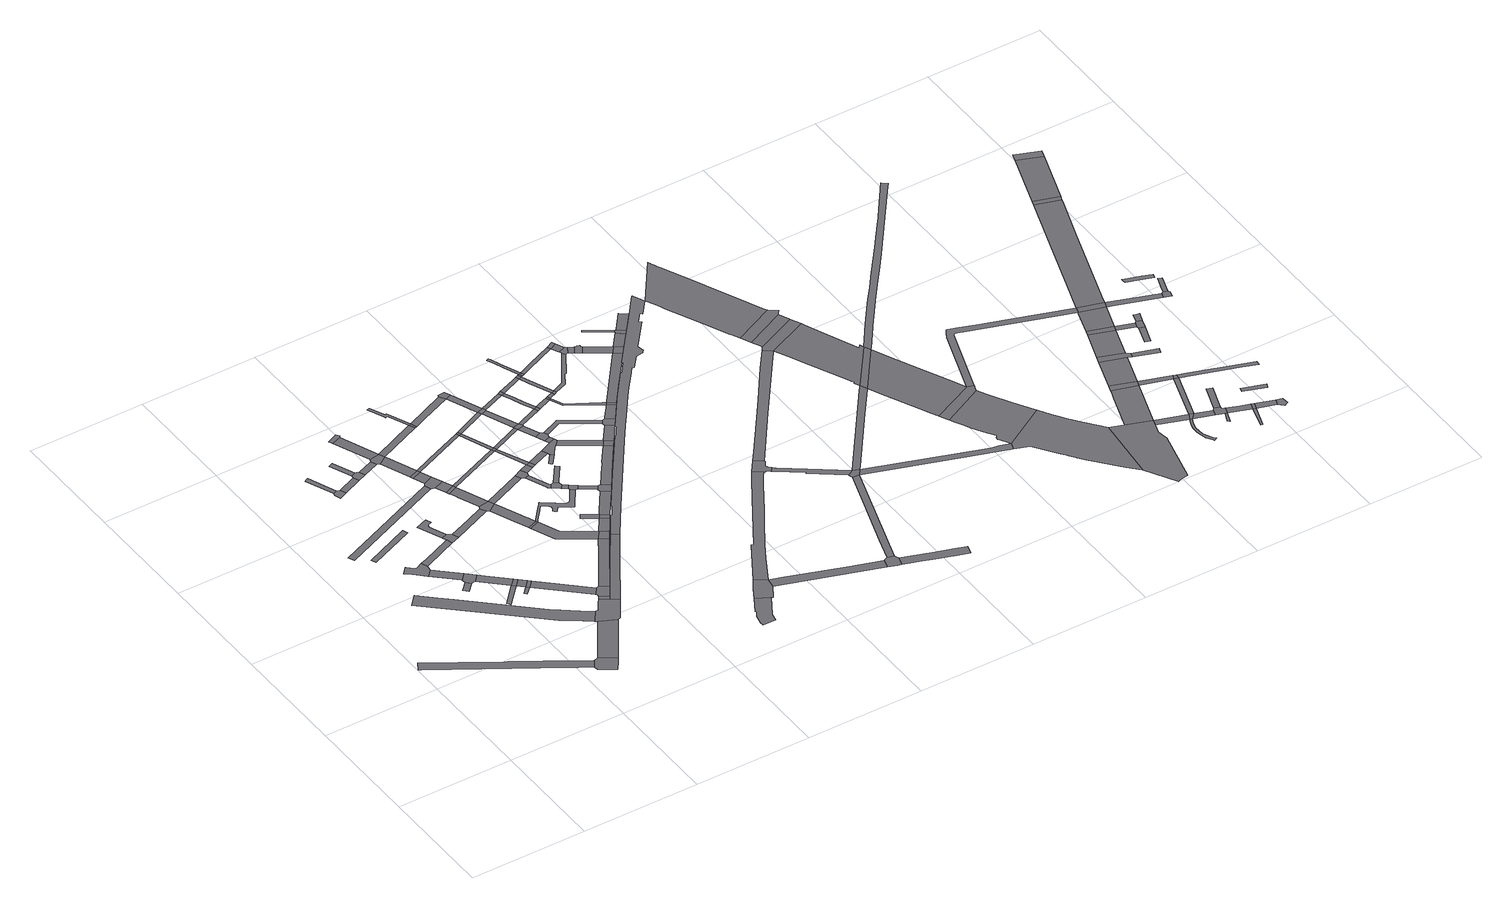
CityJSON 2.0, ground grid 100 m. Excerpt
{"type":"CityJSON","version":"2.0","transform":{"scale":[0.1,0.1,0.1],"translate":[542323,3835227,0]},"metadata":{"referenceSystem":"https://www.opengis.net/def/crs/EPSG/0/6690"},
"CityObjects":{
"road1":{"type":"Road","attributes":{"RoadStructureAttribute.sectionType":"1"},"geometry":[{"type":"MultiSurface","lod":"1","boundaries":[[[0,1,2,3,4,5,6,7,8,9,10,11,12,13,14]]]}]},
"road2":{"type":"Road","geometry":[{"type":"MultiSurface","lod":"1","boundaries":[[[15,16,17,18,19,20,21,22,23,24,25]]]}]},
"road3":{"type":"Road","attributes":{"RoadStructureAttribute.sectionType":"1"},"geometry":[{"type":"MultiSurface","lod":"1","boundaries":[[[26,27,28,29,30,31,32,33,34,35,36,37]]]}]},
"road4":{"type":"Road","geometry":[{"type":"MultiSurface","lod":"1","boundaries":[[[38,39,14,13,40,41,42,43,44]]]}]},
"road5":{"type":"Road","attributes":{"RoadStructureAttribute.sectionType":"1"},"geometry":[{"type":"MultiSurface","lod":"1","boundaries":[[[45,46,47,48]]]}]},
"road6":{"type":"Road","geometry":[{"type":"MultiSurface","lod":"1","boundaries":[[[49,50,51,52,53]]]}]},
"road7":{"type":"Road","attributes":{"RoadStructureAttribute.sectionType":"1"},"geometry":[{"type":"MultiSurface","lod":"1","boundaries":[[[54,55,22,21,56,57]]]}]},
"road8":{"type":"Road","geometry":[{"type":"MultiSurface","lod":"1","boundaries":[[[57,56,58,59,49,53,60,61,62,63]]]}]},
"road9":{"type":"Road","geometry":[{"type":"MultiSurface","lod":"1","boundaries":[[[64,65,66,67,68,69]]]}]},
"road10":{"type":"Road","attributes":{"RoadStructureAttribute.sectionType":"1"},"geometry":[{"type":"MultiSurface","lod":"1","boundaries":[[[70,71,72,25,24,73,74]]]}]},
"road11":{"type":"Road","attributes":{"RoadStructureAttribute.sectionType":"1"},"geometry":[{"type":"MultiSurface","lod":"1","boundaries":[[[75,63,62,64,76]]]}]},
"road12":{"type":"Road","attributes":{"RoadStructureAttribute.sectionType":"1"},"geometry":[{"type":"MultiSurface","lod":"1","boundaries":[[[77,78,79,80,81]]]}]},
"road13":{"type":"Road","attributes":{"RoadStructureAttribute.sectionType":"1"},"geometry":[{"type":"MultiSurface","lod":"1","boundaries":[[[82,83,84,85,86]]]}]},
"road14":{"type":"Road","attributes":{"RoadStructureAttribute.sectionType":"1"},"geometry":[{"type":"MultiSurface","lod":"1","boundaries":[[[87,88,89,38,44,90,91,92,93,94]]]}]},
"road15":{"type":"Road","geometry":[{"type":"MultiSurface","lod":"1","boundaries":[[[95,86,85,96,97,98,99]]]}]},
"road16":{"type":"Road","geometry":[{"type":"MultiSurface","lod":"1","boundaries":[[[100,101,102,103]]]}]},
"road17":{"type":"Road","geometry":[{"type":"MultiSurface","lod":"1","boundaries":[[[76,64,69,104]]]}]},
"road18":{"type":"Road","attributes":{"RoadStructureAttribute.sectionType":"1"},"geometry":[{"type":"MultiSurface","lod":"1","boundaries":[[[104,69,105,100,106]]]}]},
"road19":{"type":"Road","geometry":[{"type":"MultiSurface","lod":"1","boundaries":[[[106,100,103,107]]]}]},
"road20":{"type":"Road","geometry":[{"type":"MultiSurface","lod":"1","boundaries":[[[108,109,110,111,112,113,114]]]}]},
"road21":{"type":"Road","attributes":{"RoadStructureAttribute.sectionType":"1"},"geometry":[{"type":"MultiSurface","lod":"1","boundaries":[[[115,116,99,98,117]]]}]},
"road22":{"type":"Road","geometry":[{"type":"MultiSurface","lod":"1","boundaries":[[[114,113,70,74,118,119]]]}]},
"road23":{"type":"Road","attributes":{"RoadStructureAttribute.sectionType":"1"},"geometry":[{"type":"MultiSurface","lod":"1","boundaries":[[[120,107,103,121,122,123]]]}]},
"road24":{"type":"Road","geometry":[{"type":"MultiSurface","lod":"1","boundaries":[[[124,125,126,127,128]]]}]},
"road25":{"type":"Road","geometry":[{"type":"MultiSurface","lod":"1","boundaries":[[[129,130,131,132,133,37,36,87,94,134,135,136,137,138,139]]]}]},
"road26":{"type":"Road","geometry":[{"type":"MultiSurface","lod":"1","boundaries":[[[140,128,127,141,142,115,117,143,144]]]}]},
"road27":{"type":"Road","attributes":{"RoadStructureAttribute.sectionType":"1"},"geometry":[{"type":"MultiSurface","lod":"1","boundaries":[[[145,129,139,146]]]}]},
"road28":{"type":"Road","attributes":{"RoadStructureAttribute.sectionType":"1"},"geometry":[{"type":"MultiSurface","lod":"1","boundaries":[[[147,148,119,118,149,150]]]}]},
"road29":{"type":"Road","attributes":{"RoadStructureAttribute.sectionType":"1"},"geometry":[{"type":"MultiSurface","lod":"1","boundaries":[[[151,144,143,152]]]}]},
"road30":{"type":"Road","geometry":[{"type":"MultiSurface","lod":"1","boundaries":[[[153,154,123,122,155,145,146,156]]]}]},
"road31":{"type":"Road","geometry":[{"type":"MultiSurface","lod":"1","boundaries":[[[157,158,159,160,161,162,163,164]]]}]},
"road32":{"type":"Road","attributes":{"RoadStructureAttribute.sectionType":"1"},"geometry":[{"type":"MultiSurface","lod":"1","boundaries":[[[165,162,161,166,167]]]}]},
"road33":{"type":"Road","geometry":[{"type":"MultiSurface","lod":"1","boundaries":[[[167,166,151,152,168,169]]]}]},
"road34":{"type":"Road","attributes":{"RoadStructureAttribute.sectionType":"1"},"geometry":[{"type":"MultiSurface","lod":"1","boundaries":[[[170,171,169,168,172,173]]]}]},
"road35":{"type":"Road","geometry":[{"type":"MultiSurface","lod":"1","boundaries":[[[173,172,174,175]]]}]},
"road36":{"type":"Road","attributes":{"RoadStructureAttribute.sectionType":"1"},"geometry":[{"type":"MultiSurface","lod":"1","boundaries":[[[176,175,174,177,178]]]}]},
"road37":{"type":"Road","geometry":[{"type":"MultiSurface","lod":"1","boundaries":[[[178,177,179,180,77,81,181,182,183]]]}]},
"road38":{"type":"Road","attributes":{"RoadStructureAttribute.sectionType":"1"},"geometry":[{"type":"MultiSurface","lod":"1","boundaries":[[[184,185,183,182,186,187]]]}]},
"road39":{"type":"Road","geometry":[{"type":"MultiSurface","lod":"1","boundaries":[[[187,186,188,189]]]}]},
"road40":{"type":"Road","attributes":{"RoadStructureAttribute.sectionType":"1"},"geometry":[{"type":"MultiSurface","lod":"1","boundaries":[[[190,189,188,191,192,193,194,195]]]}]},
"road41":{"type":"Road","geometry":[{"type":"MultiSurface","lod":"1","boundaries":[[[195,194,196,147,150,197,198]]]}]},
"road42":{"type":"Road","attributes":{"RoadStructureAttribute.sectionType":"1"},"geometry":[{"type":"MultiSurface","lod":"1","boundaries":[[[199,200,201,202,198,197,203,204,205]]]}]},
"road43":{"type":"Road","attributes":{"RoadStructureAttribute.sectionType":"1"},"geometry":[{"type":"MultiSurface","lod":"1","boundaries":[[[206,207,208,209,210,211,153,156,212,213]]]}]},
"road44":{"type":"Road","geometry":[{"type":"MultiSurface","lod":"1","boundaries":[[[205,204,214,215]]]}]},
"road45":{"type":"Road","geometry":[{"type":"MultiSurface","lod":"1","boundaries":[[[216,217,137,136,218,219,220,221]]]}]},
"road46":{"type":"Road","attributes":{"RoadStructureAttribute.sectionType":"1"},"geometry":[{"type":"MultiSurface","lod":"1","boundaries":[[[222,215,214,223,206,224]]]}]},
"road47":{"type":"Road","attributes":{"RoadStructureAttribute.sectionType":"1"},"geometry":[{"type":"MultiSurface","lod":"1","boundaries":[[[225,226,167,169,227]]]}]},
"road48":{"type":"Road","attributes":{"RoadStructureAttribute.sectionType":"1"},"geometry":[{"type":"MultiSurface","lod":"1","boundaries":[[[228,195,198,229]]]}]},
"road49":{"type":"Road","attributes":{"RoadStructureAttribute.sectionType":"1"},"geometry":[{"type":"MultiSurface","lod":"1","boundaries":[[[230,231,232,233,234,173,175,235]]]}]},
"road50":{"type":"Road","attributes":{"RoadStructureAttribute.sectionType":"1"},"geometry":[{"type":"MultiSurface","lod":"1","boundaries":[[[236,187,189,237]]]}]},
"road51":{"type":"Road","geometry":[{"type":"MultiSurface","lod":"1","boundaries":[[[224,206,213,238]]]}]},
"road52":{"type":"Road","attributes":{"RoadStructureAttribute.sectionType":"1"},"geometry":[{"type":"MultiSurface","lod":"1","boundaries":[[[239,240,241,242,243,244,245,246,247,248,249,250,225,251]]]}]},
"road53":{"type":"Road","attributes":{"RoadStructureAttribute.sectionType":"1"},"geometry":[{"type":"MultiSurface","lod":"1","boundaries":[[[252,253,254,255,256,257,258,259,260,261,262,263,264,265,266,205,215,267,268,269,270,271,272,273,274,275,276,277,278,279,280,281,282,283,284,285,286,287,288,289,290]]]}]},
"road54":{"type":"Road","geometry":[{"type":"MultiSurface","lod":"1","boundaries":[[[251,225,227,291]]]}]},
"road55":{"type":"Road","attributes":{"RoadStructureAttribute.sectionType":"1"},"geometry":[{"type":"MultiSurface","lod":"1","boundaries":[[[292,293,294,224,238,295,296]]]}]},
"road56":{"type":"Road","geometry":[{"type":"MultiSurface","lod":"1","boundaries":[[[297,298,292,299]]]}]},
"road57":{"type":"Road","attributes":{"RoadStructureAttribute.sectionType":"1"},"geometry":[{"type":"MultiSurface","lod":"1","boundaries":[[[300,301,302,303,304,305,306,307,308,309,310,311,312,313]]]}]},
"road58":{"type":"Road","geometry":[{"type":"MultiSurface","lod":"1","boundaries":[[[314,228,229,315,316,317,318,319]]]}]},
"road59":{"type":"Road","attributes":{"RoadStructureAttribute.sectionType":"1"},"geometry":[{"type":"MultiSurface","lod":"1","boundaries":[[[320,317,316,321,322,323,324]]]}]},
"road60":{"type":"Road","geometry":[{"type":"MultiSurface","lod":"1","boundaries":[[[299,292,296,325]]]}]},
"road61":{"type":"Road","geometry":[{"type":"MultiSurface","lod":"1","boundaries":[[[326,327,324,323,328,329,330]]]}]},
"road62":{"type":"Road","geometry":[{"type":"MultiSurface","lod":"1","boundaries":[[[331,230,235,332]]]}]},
"road63":{"type":"Road","attributes":{"RoadStructureAttribute.sectionType":"1"},"geometry":[{"type":"MultiSurface","lod":"1","boundaries":[[[333,334,314,319,335]]]}]},
"road64":{"type":"Road","attributes":{"RoadStructureAttribute.sectionType":"1"},"geometry":[{"type":"MultiSurface","lod":"1","boundaries":[[[332,235,236,336]]]}]},
"road65":{"type":"Road","geometry":[{"type":"MultiSurface","lod":"1","boundaries":[[[336,236,237,337]]]}]},
"road66":{"type":"Road","attributes":{"RoadStructureAttribute.sectionType":"1"},"geometry":[{"type":"MultiSurface","lod":"1","boundaries":[[[329,328,338,339]]]}]},
"road67":{"type":"Road","attributes":{"RoadStructureAttribute.sectionType":"1"},"geometry":[{"type":"MultiSurface","lod":"1","boundaries":[[[337,237,333,340]]]}]},
"road68":{"type":"Road","geometry":[{"type":"MultiSurface","lod":"1","boundaries":[[[341,342,343,300,313,344,345,346,347]]]}]},
"road69":{"type":"Road","attributes":{"RoadStructureAttribute.sectionType":"1"},"geometry":[{"type":"MultiSurface","lod":"1","boundaries":[[[348,251,291,349,350,351,352]]]}]},
"road70":{"type":"Road","geometry":[{"type":"MultiSurface","lod":"1","boundaries":[[[340,333,335,353]]]}]},
"road71":{"type":"Road","geometry":[{"type":"MultiSurface","lod":"1","boundaries":[[[339,338,354,290,289,355,356]]]}]},
"road72":{"type":"Road","attributes":{"RoadStructureAttribute.sectionType":"1"},"geometry":[{"type":"MultiSurface","lod":"1","boundaries":[[[357,358,299,325,359,360]]]}]},
"road73":{"type":"Road","geometry":[{"type":"MultiSurface","lod":"1","boundaries":[[[361,362,363,364,365,326,330]]]}]},
"road74":{"type":"Road","attributes":{"RoadStructureAttribute.sectionType":"1"},"geometry":[{"type":"MultiSurface","lod":"1","boundaries":[[[366,356,355,367,368,369]]]}]},
"road75":{"type":"Road","attributes":{"RoadStructureAttribute.sectionType":"1"},"geometry":[{"type":"MultiSurface","lod":"1","boundaries":[[[370,331,332,371]]]}]},
"road76":{"type":"Road","attributes":{"RoadStructureAttribute.sectionType":"1"},"geometry":[{"type":"MultiSurface","lod":"1","boundaries":[[[372,340,353,373,374]]]}]},
"road77":{"type":"Road","attributes":{"RoadStructureAttribute.sectionType":"1"},"geometry":[{"type":"MultiSurface","lod":"1","boundaries":[[[375,336,337,376]]]}]},
"road78":{"type":"Road","geometry":[{"type":"MultiSurface","lod":"1","boundaries":[[[377,369,368,357,360,378]]]}]},
"road79":{"type":"Road","geometry":[{"type":"MultiSurface","lod":"1","boundaries":[[[379,380,381,382,383]]]}]},
"road80":{"type":"Road","geometry":[{"type":"MultiSurface","lod":"1","boundaries":[[[384,385,348,352,386]]]}]},
"road81":{"type":"Road","attributes":{"RoadStructureAttribute.sectionType":"1"},"geometry":[{"type":"MultiSurface","lod":"1","boundaries":[[[387,386,352,388,370,389]]]}]},
"road82":{"type":"Road","geometry":[{"type":"MultiSurface","lod":"1","boundaries":[[[389,370,371,390,391,392,393]]]}]},
"road83":{"type":"Road","geometry":[{"type":"MultiSurface","lod":"1","boundaries":[[[394,395,372,374,396,397,379,383,398,399,400,401,402]]]}]},
"road84":{"type":"Road","attributes":{"RoadStructureAttribute.sectionType":"1"},"geometry":[{"type":"MultiSurface","lod":"1","boundaries":[[[392,391,403,404]]]}]},
"road85":{"type":"Road","geometry":[{"type":"MultiSurface","lod":"1","boundaries":[[[405,404,403,406,375,376,407,408,409]]]}]},
"road86":{"type":"Road","attributes":{"RoadStructureAttribute.sectionType":"1"},"geometry":[{"type":"MultiSurface","lod":"1","boundaries":[[[410,407,376,411,412]]]}]},
"road87":{"type":"Road","geometry":[{"type":"MultiSurface","lod":"1","boundaries":[[[412,411,413,414,415,416,417]]]}]},
"road88":{"type":"Road","geometry":[{"type":"MultiSurface","lod":"1","boundaries":[[[414,413,395,394]]]}]},
"road89":{"type":"Road","attributes":{"RoadStructureAttribute.sectionType":"1"},"geometry":[{"type":"MultiSurface","lod":"1","boundaries":[[[418,419,420,421,422,377,378,423,424,425]]]}]},
"road90":{"type":"Road","attributes":{"RoadStructureAttribute.sectionType":"1"},"geometry":[{"type":"MultiSurface","lod":"1","boundaries":[[[426,389,393,427]]]}]},
"road91":{"type":"Road","attributes":{"RoadStructureAttribute.sectionType":"1"},"geometry":[{"type":"MultiSurface","lod":"1","boundaries":[[[428,405,409,429]]]}]},
"road92":{"type":"Road","attributes":{"RoadStructureAttribute.sectionType":"1"},"geometry":[{"type":"MultiSurface","lod":"1","boundaries":[[[430,431,402,401,432,418,433]]]}]},
"road93":{"type":"Road","attributes":{"RoadStructureAttribute.sectionType":"1"},"geometry":[{"type":"MultiSurface","lod":"1","boundaries":[[[434,435,347,346,436,437,438]]]}]},
"road94":{"type":"Road","geometry":[{"type":"MultiSurface","lod":"1","boundaries":[[[439,426,427,440]]]}]},
"road95":{"type":"Road","attributes":{"RoadStructureAttribute.sectionType":"1"},"geometry":[{"type":"MultiSurface","lod":"1","boundaries":[[[441,442,440,427,443,444,428,445]]]}]},
"road96":{"type":"Road","geometry":[{"type":"MultiSurface","lod":"1","boundaries":[[[445,428,429,446]]]}]},
"road97":{"type":"Road","attributes":{"RoadStructureAttribute.sectionType":"1"},"geometry":[{"type":"MultiSurface","lod":"1","boundaries":[[[447,448,449,450,451,452,453,341,347,454,455,456,457,458,459,460]]]}]},
"road98":{"type":"Road","attributes":{"RoadStructureAttribute.sectionType":"1"},"geometry":[{"type":"MultiSurface","lod":"1","boundaries":[[[461,462,463,417,416,464,465,466]]]}]},
"road99":{"type":"Road","geometry":[{"type":"MultiSurface","lod":"1","boundaries":[[[433,418,425,467]]]}]},
"road100":{"type":"Road","attributes":{"RoadStructureAttribute.sectionType":"1"},"geometry":[{"type":"MultiSurface","lod":"1","boundaries":[[[468,469,470,445,446,471,472,473]]]}]},
"road101":{"type":"Road","attributes":{"RoadStructureAttribute.sectionType":"1"},"geometry":[{"type":"MultiSurface","lod":"1","boundaries":[[[474,475,476,477,439,440,478,479,480,481]]]}]},
"road102":{"type":"Road","attributes":{"RoadStructureAttribute.sectionType":"1"},"geometry":[{"type":"MultiSurface","lod":"1","boundaries":[[[482,483,433,467,484,485,486]]]}]},
"road103":{"type":"Road","geometry":[{"type":"MultiSurface","lod":"1","boundaries":[[[487,468,473,488]]]}]},
"road104":{"type":"Road","attributes":{"RoadStructureAttribute.sectionType":"1"},"geometry":[{"type":"MultiSurface","lod":"1","boundaries":[[[489,490,487,488,491,492]]]}]},
"road105":{"type":"Road","geometry":[{"type":"MultiSurface","lod":"1","boundaries":[[[493,474,481,494]]]}]},
"road106":{"type":"Road","attributes":{"RoadStructureAttribute.sectionType":"1"},"geometry":[{"type":"MultiSurface","lod":"1","boundaries":[[[495,494,481,496,489,497]]]}]},
"road107":{"type":"Road","attributes":{"RoadStructureAttribute.sectionType":"1"},"geometry":[{"type":"MultiSurface","lod":"1","boundaries":[[[498,493,494,499]]]}]},
"road108":{"type":"Road","attributes":{"RoadStructureAttribute.sectionType":"1"},"geometry":[{"type":"MultiSurface","lod":"1","boundaries":[[[500,501,502,503,504,505,498,506]]]}]},
"road109":{"type":"Road","geometry":[{"type":"MultiSurface","lod":"1","boundaries":[[[507,508,466,465,482,486,509]]]}]},
"road110":{"type":"Road","geometry":[{"type":"MultiSurface","lod":"1","boundaries":[[[497,489,492,510]]]}]},
"road111":{"type":"Road","geometry":[{"type":"MultiSurface","lod":"1","boundaries":[[[506,498,499,511]]]}]},
"road112":{"type":"Road","attributes":{"RoadStructureAttribute.sectionType":"1"},"geometry":[{"type":"MultiSurface","lod":"1","boundaries":[[[512,513,488,473,514,515,516]]]}]},
"road113":{"type":"Road","attributes":{"RoadStructureAttribute.sectionType":"1"},"geometry":[{"type":"MultiSurface","lod":"1","boundaries":[[[515,517,518,519,508,507,509,520]]]}]},
"road114":{"type":"Road","geometry":[{"type":"MultiSurface","lod":"1","boundaries":[[[521,522,438,437,523,524,525,526,527]]]}]},
"road115":{"type":"Road","geometry":[{"type":"MultiSurface","lod":"1","boundaries":[[[528,529,530,531,532,533,534,535,536,537,538,539,540,541,542,543,544,545,546,547,548,216,221,549,550,551,552,553,554,555,556,557,558,559,560,561,562,563,564,565,566,567,568,569]]]}]},
"road116":{"type":"Road","geometry":[{"type":"MultiSurface","lod":"1","boundaries":[[[570,516,515,520,571]]]}]},
"road117":{"type":"Road","attributes":{"RoadStructureAttribute.sectionType":"1"},"geometry":[{"type":"MultiSurface","lod":"1","boundaries":[[[572,573,506,511,574,575]]]}]},
"road118":{"type":"Road","attributes":{"RoadStructureAttribute.sectionType":"1"},"geometry":[{"type":"MultiSurface","lod":"1","boundaries":[[[576,577,497,510,578,579,580,581]]]}]},
"road119":{"type":"Road","geometry":[{"type":"MultiSurface","lod":"1","boundaries":[[[582,447,460,583,584,585,586,587,588,589,590,591,592,593,594,595,596,597]]]}]},
"road120":{"type":"Road","attributes":{"RoadStructureAttribute.sectionType":"1"},"geometry":[{"type":"MultiSurface","lod":"1","boundaries":[[[598,599,600,525,524,601,602,603,604,605,606,607]]]}]},
"road121":{"type":"Road","geometry":[{"type":"MultiSurface","lod":"1","boundaries":[[[608,572,575,609]]]}]},
"road122":{"type":"Road","attributes":{"RoadStructureAttribute.sectionType":"1"},"geometry":[{"type":"MultiSurface","lod":"1","boundaries":[[[610,611,612,613,521,527,614]]]}]},
"road123":{"type":"Road","attributes":{"RoadStructureAttribute.sectionType":"1"},"geometry":[{"type":"MultiSurface","lod":"1","boundaries":[[[609,575,615,616]]]}]},
"road124":{"type":"Road","attributes":{"RoadStructureAttribute.sectionType":"1"},"geometry":[{"type":"MultiSurface","lod":"1","boundaries":[[[617,618,619,620,516,570,571,621,622,623]]]}]},
"road125":{"type":"Road","geometry":[{"type":"MultiSurface","lod":"1","boundaries":[[[616,615,624,625,576,581,626,627,628,629]]]}]},
"road126":{"type":"Road","attributes":{"RoadStructureAttribute.sectionType":"1"},"geometry":[{"type":"MultiSurface","lod":"1","boundaries":[[[629,628,630,631]]]}]},
"road127":{"type":"Road","geometry":[{"type":"MultiSurface","lod":"1","boundaries":[[[632,633,634,631,630,635,636,637,638,639]]]}]},
"road128":{"type":"Road","attributes":{"RoadStructureAttribute.sectionType":"1"},"geometry":[{"type":"MultiSurface","lod":"1","boundaries":[[[640,641,642,643,644,589,588,645,646,647,648,649,650,651]]]}]},
"road129":{"type":"Road","attributes":{"RoadStructureAttribute.sectionType":"1"},"geometry":[{"type":"MultiSurface","lod":"1","boundaries":[[[652,636,635,653,617,654]]]}]},
"road130":{"type":"Road","geometry":[{"type":"MultiSurface","lod":"1","boundaries":[[[654,617,623,655,656]]]}]},
"road131":{"type":"Road","geometry":[{"type":"MultiSurface","lod":"1","boundaries":[[[651,650,657,658,610,614,659]]]}]},
"road132":{"type":"Road","attributes":{"RoadStructureAttribute.sectionType":"1"},"geometry":[{"type":"MultiSurface","lod":"1","boundaries":[[[660,661,662,663,664]]]}]},
"road133":{"type":"Road","attributes":{"RoadStructureAttribute.sectionType":"1"},"geometry":[{"type":"MultiSurface","lod":"1","boundaries":[[[665,656,655,666,667,668]]]}]},
"road134":{"type":"Road","geometry":[{"type":"MultiSurface","lod":"1","boundaries":[[[669,664,663,670,665,668,671,672]]]}]},
"road135":{"type":"Road","attributes":{"RoadStructureAttribute.sectionType":"1"},"geometry":[{"type":"MultiSurface","lod":"1","boundaries":[[[673,674,675,676,677,678,582,597,679,680,681,682,683]]]}]},
"road136":{"type":"Road","attributes":{"RoadStructureAttribute.sectionType":"1"},"geometry":[{"type":"MultiSurface","lod":"1","boundaries":[[[684,685,686,672,671,687]]]}]},
"road137":{"type":"Road","attributes":{"RoadStructureAttribute.sectionType":"1"},"geometry":[{"type":"MultiSurface","lod":"1","boundaries":[[[688,689,690,691,651,659,692,693,694,695,696,697]]]}]},
"road138":{"type":"Road","attributes":{"RoadStructureAttribute.sectionType":"1"},"geometry":[{"type":"MultiSurface","lod":"1","boundaries":[[[698,699,700,659,614,701,702,703]]]}]},
"road139":{"type":"Road","attributes":{"function":"2","RoadStructureAttribute.sectionType":"7"},"geometry":[{"type":"MultiSurface","lod":"1","boundaries":[[[704,705,706,707,708,709,710,711,712,713,714,715,716,717,718,719,720,721,722,723,724]]]}]},
"road140":{"type":"Road","geometry":[{"type":"MultiSurface","lod":"1","boundaries":[[[724,723,725,726,727,728,729,730]]]}]},
"road141":{"type":"Road","geometry":[{"type":"MultiSurface","lod":"1","boundaries":[[[731,732,733,734,735,736,673,683,737]]]}]},
"road142":{"type":"Road","attributes":{"function":"2","RoadStructureAttribute.sectionType":"7"},"geometry":[{"type":"MultiSurface","lod":"1","boundaries":[[[738,727,726,739,734,733,732,731]]]}]},
"road143":{"type":"Road","attributes":{"function":"2","RoadStructureAttribute.sectionType":"7"},"geometry":[{"type":"MultiSurface","lod":"1","boundaries":[[[740,741,742,743,744,737,683,745,746,747,748,749,750,751,752,753,754,688,755]]]}]},
"road144":{"type":"Road","geometry":[{"type":"MultiSurface","lod":"1","boundaries":[[[755,688,697,756]]]}]},
"road145":{"type":"Road","geometry":[{"type":"MultiSurface","lod":"1","boundaries":[[[757,758,759,756,697,760,761,762,763,764]]]}]},
"road146":{"type":"Road","geometry":[{"type":"MultiSurface","lod":"1","boundaries":[[[764,763,765,766,767,768,769,770]]]}]},
"road147":{"type":"Road","geometry":[{"type":"MultiSurface","lod":"1","boundaries":[[[771,772,773,767,766,774,775,776,777,778,779,780,781,782,783,784,703,785]]]}]},
"road148":{"type":"Road","geometry":[{"type":"MultiSurface","lod":"1","boundaries":[[[786,787,788,789,785,703,702,790,791,792,793,794,795,796,797,798,799,800,801,802,803,804,805,806]]]}]},
"road149":{"type":"Road","geometry":[{"type":"MultiSurface","lod":"1","boundaries":[[[806,805,807,808,809,810,811,812,813,814]]]}]},
"road150":{"type":"Road","geometry":[{"type":"MultiSurface","lod":"1","boundaries":[[[815,816,817,818,814,813,819]]]}]},
"road151":{"type":"Road","attributes":{"RoadStructureAttribute.sectionType":"1"},"geometry":[{"type":"MultiSurface","lod":"1","boundaries":[[[820,821,822,823,824,825,826,827,828,829,830,831,755,756,832,833,834,835,836,837,838,839,840,841]]]}]},
"road152":{"type":"Road","attributes":{"RoadStructureAttribute.sectionType":"1"},"geometry":[{"type":"MultiSurface","lod":"1","boundaries":[[[842,843,844,845,846,847,848,849,850,851,852,764,770,853,854,855,856,857,858,859,860,861]]]}]},
"road153":{"type":"Road","attributes":{"RoadStructureAttribute.sectionType":"1"},"geometry":[{"type":"MultiSurface","lod":"1","boundaries":[[[862,813,812,863,864]]]}]},
"road154":{"type":"Road","attributes":{"RoadStructureAttribute.sectionType":"1"},"geometry":[{"type":"MultiSurface","lod":"1","boundaries":[[[863,865,866,867,868,869,870,871,872,873,874,875,876,877,878,879,880]]]}]},
"road155":{"type":"Road","geometry":[{"type":"MultiSurface","lod":"1","boundaries":[[[815,819,881,882]]]}]},
"road156":{"type":"Road","geometry":[{"type":"MultiSurface","lod":"1","boundaries":[[[864,863,880,883]]]}]},
"road157":{"type":"Road","attributes":{"RoadStructureAttribute.sectionType":"1"},"geometry":[{"type":"MultiSurface","lod":"1","boundaries":[[[882,881,884,885]]]}]},
"road158":{"type":"Road","attributes":{"RoadStructureAttribute.sectionType":"1"},"geometry":[{"type":"MultiSurface","lod":"1","boundaries":[[[883,880,886,887]]]}]},
"road159":{"type":"Road","attributes":{"RoadStructureAttribute.sectionType":"1"},"geometry":[{"type":"MultiSurface","lod":"1","boundaries":[[[888,864,883,889]]]}]},
"road160":{"type":"Road","attributes":{"RoadStructureAttribute.sectionType":"1"},"geometry":[{"type":"MultiSurface","lod":"1","boundaries":[[[881,819,890,888,891]]]}]},
"road161":{"type":"Road","geometry":[{"type":"MultiSurface","lod":"1","boundaries":[[[885,884,892,893,894,895]]]}]},
"road162":{"type":"Road","attributes":{"RoadStructureAttribute.sectionType":"1"},"geometry":[{"type":"MultiSurface","lod":"1","boundaries":[[[896,897,898,899,900,901]]]}]},
"road163":{"type":"Road","geometry":[{"type":"MultiSurface","lod":"1","boundaries":[[[902,903,887,886,896,901,904,905,906,907,908]]]}]},
"road164":{"type":"Road","attributes":{"RoadStructureAttribute.sectionType":"1"},"geometry":[{"type":"MultiSurface","lod":"1","boundaries":[[[909,895,894,910,911]]]}]},
"road165":{"type":"Road","attributes":{"RoadStructureAttribute.sectionType":"1"},"geometry":[{"type":"MultiSurface","lod":"1","boundaries":[[[912,913,914,902,908]]]}]},
"road166":{"type":"Road","geometry":[{"type":"MultiSurface","lod":"1","boundaries":[[[891,888,889,915]]]}]},
"road167":{"type":"Road","attributes":{"RoadStructureAttribute.sectionType":"1"},"geometry":[{"type":"MultiSurface","lod":"1","boundaries":[[[916,904,901,917,918]]]}]},
"road168":{"type":"Road","attributes":{"RoadStructureAttribute.sectionType":"1"},"geometry":[{"type":"MultiSurface","lod":"1","boundaries":[[[917,919,920,921,922]]]}]},
"road169":{"type":"Road","geometry":[{"type":"MultiSurface","lod":"1","boundaries":[[[923,909,911,910,924,925]]]}]},
"road170":{"type":"Road","attributes":{"RoadStructureAttribute.sectionType":"1"},"geometry":[{"type":"MultiSurface","lod":"1","boundaries":[[[926,927,893,892]]]}]},
"road171":{"type":"Road","geometry":[{"type":"MultiSurface","lod":"1","boundaries":[[[918,917,922,928]]]}]},
"road172":{"type":"Road","attributes":{"RoadStructureAttribute.sectionType":"1"},"geometry":[{"type":"MultiSurface","lod":"1","boundaries":[[[860,929,923,925,924,930]]]}]},
"road173":{"type":"Road","attributes":{"RoadStructureAttribute.sectionType":"1"},"geometry":[{"type":"MultiSurface","lod":"1","boundaries":[[[928,922,931,932]]]}]},
"road174":{"type":"Road","attributes":{"RoadStructureAttribute.sectionType":"1"},"geometry":[{"type":"MultiSurface","lod":"1","boundaries":[[[924,910,933,934]]]}]},
"road175":{"type":"Road","geometry":[{"type":"MultiSurface","lod":"1","boundaries":[[[861,860,930,935]]]}]},
"road176":{"type":"Road","attributes":{"RoadStructureAttribute.sectionType":"1"},"geometry":[{"type":"MultiSurface","lod":"1","boundaries":[[[936,937,938,939,940]]]}]},
"road177":{"type":"Road","attributes":{"RoadStructureAttribute.sectionType":"1"},"geometry":[{"type":"MultiSurface","lod":"1","boundaries":[[[941,942,943,915,889,944,945,946]]]}]},
"road178":{"type":"Road","geometry":[{"type":"MultiSurface","lod":"1","boundaries":[[[932,931,947,948,949,950]]]}]},
"road179":{"type":"Road","geometry":[{"type":"MultiSurface","lod":"1","boundaries":[[[951,952,953,954]]]}]},
"road180":{"type":"Road","geometry":[{"type":"MultiSurface","lod":"1","boundaries":[[[955,934,933,936,940,956]]]}]},
"road181":{"type":"Road","geometry":[{"type":"MultiSurface","lod":"1","boundaries":[[[957,958,959,955,956]]]}]},
"road182":{"type":"Road","attributes":{"RoadStructureAttribute.sectionType":"1"},"geometry":[{"type":"MultiSurface","lod":"1","boundaries":[[[935,930,960,961]]]}]},
"road183":{"type":"Road","attributes":{"RoadStructureAttribute.sectionType":"1"},"geometry":[{"type":"MultiSurface","lod":"1","boundaries":[[[962,963,964,861,935,965,966,967,968,969]]]}]},
"road184":{"type":"Road","geometry":[{"type":"MultiSurface","lod":"1","boundaries":[[[970,971,961,960,972,973,974]]]}]},
"road185":{"type":"Road","attributes":{"RoadStructureAttribute.sectionType":"1"},"geometry":[{"type":"MultiSurface","lod":"1","boundaries":[[[975,976,977,978,979,980,981,982]]]}]},
"road186":{"type":"Road","attributes":{"RoadStructureAttribute.sectionType":"1"},"geometry":[{"type":"MultiSurface","lod":"1","boundaries":[[[983,984,970,974,985]]]}]},
"road187":{"type":"Road","geometry":[{"type":"MultiSurface","lod":"1","boundaries":[[[986,962,969,987]]]}]},
"road188":{"type":"Road","attributes":{"RoadStructureAttribute.sectionType":"1"},"geometry":[{"type":"MultiSurface","lod":"1","boundaries":[[[988,986,987,989]]]}]},
"road189":{"type":"Road","geometry":[{"type":"MultiSurface","lod":"1","boundaries":[[[990,991,988,989,992,993]]]}]}
},
"vertices":[
[845,839,0],[654,956,0],[652,958,0],[619,977,0],[597,990,0],[307,1173,0],[49,1334,0],[7,1266,0],[27,1253,0],[598,896,0],[961,670,0],[1023,632,0],[1106,580,0],[1120,572,0],[1164,639,0],
[657,2272,0],[633,2277,0],[587,2320,0],[584,2322,0],[535,2268,0],[585,2222,0],[672,2141,0],[724,2198,0],[730,2229,0],[733,2243,0],[711,2295,0],
[1391,1183,0],[1276,1270,0],[1260,1280,0],[1210,1325,0],[682,1811,0],[588,1894,0],[461,2011,0],[382,1925,0],[1204,1173,0],[1347,1068,0],[1418,1019,0],[1484,1114,0],
[1201,646,0],[1166,637,0],[1120,568,0],[1128,537,0],[1254,454,0],[1302,525,0],[1327,563,0],
[826,2653,0],[809,2695,0],[419,2532,0],[437,2491,0],
[861,1932,0],[794,1862,0],[812,1844,0],[830,1827,0],[897,1897,0],
[827,2101,0],[724,2197,0],[859,1967,0],[911,2022,0],
[859,1964,0],[860,1953,0],[919,1899,0],[928,1900,0],[931,1900,0],[982,1955,0],
[1131,1714,0],[984,1555,0],[997,1541,0],[1009,1528,0],[1010,1529,0],[1157,1689,0],
[1021,2424,0],[1002,2416,0],[775,2321,0],[923,2323,0],[1035,2370,0],
[1025,1915,0],[1182,1768,0],
[1232,3044,0],[582,2771,0],[294,2651,0],[316,2596,0],[1252,2990,0],
[551,3595,0],[534,3588,0],[517,3580,0],[616,3341,0],[649,3356,0],
[1438,1006,0],[1250,720,0],[1220,675,0],[1355,605,0],[1398,670,0],[1436,729,0],[1442,737,0],[1575,940,0],
[650,3356,0],[609,3316,0],[629,3267,0],[699,3296,0],[678,3346,0],
[1210,1640,0],[1159,1579,0],[1174,1562,0],[1231,1620,0],
[1208,1744,0],
[1159,1688,0],[1261,1694,0],
[1282,1675,0],
[992,2623,0],[1002,2648,0],[1037,2661,0],[1020,2708,0],[919,2669,0],[1006,2461,0],[1052,2480,0],
[840,3414,0],[685,3349,0],[860,3364,0],
[1111,2401,0],[1089,2453,0],
[1335,1625,0],[1235,1616,0],[1598,1279,0],[1643,1340,0],
[803,3643,0],[782,3634,0],[762,3625,0],[841,3440,0],[882,3458,0],
[1586,1220,0],[1572,1198,0],[1569,1200,0],[1515,1119,0],[1517,1117,0],[1601,950,0],[1609,962,0],[1718,1131,0],[1656,1169,0],[1654,1171,0],[1652,1172,0],
[894,3452,0],[843,3428,0],[841,3417,0],[932,3394,0],[911,3444,0],
[1604,1246,0],[1672,1202,0],
[1428,2594,0],[1292,2537,0],[1452,2544,0],[1454,2545,0],
[1050,3502,0],[1071,3452,0],
[1668,1346,0],[1645,1341,0],[1605,1272,0],[1736,1301,0],
[1007,3908,0],[1000,3905,0],[919,3871,0],[924,3860,0],[934,3835,0],[1015,3868,0],[1021,3877,0],[1026,3885,0],
[1016,3865,0],[1061,3526,0],[1150,3543,0],
[1096,3442,0],[1171,3494,0],
[1279,3231,0],[1176,3482,0],[1200,3191,0],[1282,3225,0],
[1211,3165,0],[1293,3199,0],
[1295,3194,0],[1250,3070,0],[1332,3104,0],
[1235,3046,0],[1234,3045,0],[1255,2989,0],[1285,2983,0],[1369,3017,0],
[1403,2934,0],[1403,2935,0],[1324,2894,0],[1405,2929,0],
[1336,2866,0],[1417,2901,0],
[1461,2797,0],[1343,2850,0],[1360,2809,0],[1366,2796,0],[1439,2620,0],[1528,2634,0],
[1429,2597,0],[1475,2534,0],[1550,2584,0],
[1670,2303,0],[1659,2330,0],[1643,2365,0],[1555,2572,0],[1561,2329,0],[1611,2209,0],[1695,2244,0],
[1972,1812,0],[1885,1678,0],[1868,1653,0],[1814,1570,0],[1765,1494,0],[1742,1459,0],[1961,1649,0],[2040,1767,0],
[1618,2192,0],[1702,2228,0],
[2077,1808,0],[1929,1589,0],[1809,1270,0],[1875,1374,0],[1990,1550,0],[2134,1770,0],
[1776,2051,0],[1703,1989,0],[2022,1887,0],
[1525,3702,0],[1515,3698,0],[1546,3651,0],
[1860,2774,0],[1882,2722,0],
[1763,3427,0],[1678,3391,0],[1606,3361,0],[1434,3289,0],[1422,3284,0],[1771,3397,0],
[1881,3126,0],[1893,3099,0],
[2090,1842,0],
[1471,3875,0],[1458,3907,0],[1451,3903,0],[1446,3899,0],[1389,4033,0],[1364,4023,0],[1423,3885,0],[1426,3877,0],[1428,3871,0],[1438,3876,0],[1449,3881,0],[1454,3868,0],[1543,3709,0],
[2058,2334,0],[2049,2320,0],[2044,2314,0],[2031,2295,0],[2000,2293,0],[1999,2292,0],[1944,2333,0],[1933,2341,0],[1919,2351,0],[1839,2410,0],[1834,2411,0],[1823,2398,0],[1807,2378,0],[1769,2331,0],[1707,2258,0],[1716,2245,0],[1719,2248,0],[1788,2331,0],[1819,2368,0],[1823,2373,0],[1873,2332,0],[1884,2324,0],[1886,2308,0],[1886,2306,0],[1886,2304,0],[1867,2276,0],[1879,2262,0],[1892,2249,0],[1894,2252,0],[1919,2287,0],[1921,2287,0],[1937,2289,0],[2018,2231,0],[2030,2223,0],[2039,2237,0],[2082,2298,0],[2107,2334,0],[2143,2386,0],[2113,2414,0],
[1564,3658,0],
[2110,2013,0],[2094,1990,0],[2024,1889,0],[2104,1863,0],[2176,1968,0],
[2016,2125,0],[1993,2090,0],[2133,2049,0],
[2560,593,0],[2482,460,0],[2488,456,0],[2490,455,0],[2468,420,0],[2463,410,0],[2455,390,0],[2454,384,0],[2448,357,0],[2443,325,0],[2446,295,0],[2554,291,0],[2568,359,0],[2669,530,0],
[1927,2802,0],[1907,2712,0],[1911,2710,0],[1947,2724,0],[1947,2725,0],[1956,2754,0],
[2018,2547,0],[1980,2536,0],[1986,2520,0],[2003,2508,0],[2027,2540,0],
[2198,2001,0],
[2054,2548,0],[2032,2542,0],[2067,2462,0],[2092,2493,0],[2089,2528,0],
[1783,3435,0],[1795,3408,0],
[2003,2833,0],[2000,2832,0],[2025,2784,0],
[1908,3134,0],
[1918,3109,0],
[2109,2432,0],[2133,2464,0],
[2034,2846,0],
[2670,776,0],[2656,754,0],[2614,686,0],[2684,522,0],[2689,530,0],[2752,636,0],[2765,718,0],
[1892,3858,0],[1643,3691,0],[1650,3694,0],[1672,3704,0],[1926,3811,0],
[2056,2797,0],
[2109,2430,0],[2166,2391,0],[2189,2423,0],
[2289,2272,0],[2161,2088,0],[2260,2090,0],[2356,2226,0],
[2101,2545,0],[2192,2674,0],[2198,2682,0],[2193,2686,0],[2170,2709,0],
[2308,2336,0],[2242,2336,0],[2288,2303,0],[2310,2335,0],
[2037,3547,0],[2050,3518,0],
[2186,2909,0],[2068,2803,0],[2206,2860,0],
[2163,3248,0],[2177,3217,0],
[2339,2337,0],[2402,2292,0],
[2213,2842,0],[2147,2756,0],[2158,2746,0],[2170,2737,0],[2239,2821,0],
[1956,3883,0],[1899,3875,0],[1978,3833,0],
[2088,3573,0],[2037,3548,0],[2089,3570,0],
[2050,3517,0],[2052,3514,0],[2099,3538,0],[2100,3538,0],
[2339,2974,0],[2287,2952,0],[2211,2848,0],[2212,2846,0],[2247,2832,0],[2285,2879,0],[2302,2899,0],[2310,2903,0],[2351,2947,0],
[2161,3253,0],[2214,3268,0],
[2219,3270,0],[2162,3251,0],[2232,3227,0],[2236,3236,0],[2237,3240,0],
[2235,3219,0],[2238,3070,0],[2289,3091,0],
[2270,2993,0],[2322,3014,0],[2330,3042,0],[2331,3043,0],[2316,3079,0],
[2603,2708,0],[2488,2550,0],[2491,2548,0],[2461,2507,0],[2459,2509,0],[2434,2338,0],[2479,2402,0],[2665,2663,0],
[2283,3649,0],[2296,3618,0],
[2411,3349,0],[2424,3317,0],
[2563,2808,0],[2502,2847,0],[2456,2807,0],[2637,2757,0],
[3338,524,0],[2861,685,0],[3008,550,0],[3588,355,0],[3614,431,0],
[2312,3661,0],[2326,3628,0],
[2390,3473,0],[2364,3535,0],[2331,3535,0],[2365,3455,0],[2436,3364,0],
[2451,3328,0],
[3360,1842,0],[3312,1769,0],[3196,1587,0],[2901,1120,0],[2894,1125,0],[2887,1129,0],[2884,1125,0],[2888,937,0],[2973,1077,0],[3111,1294,0],[3189,1412,0],[3347,1666,0],[3398,1746,0],[3431,1793,0],
[2477,3143,0],[2471,3147,0],[2464,3144,0],[2468,3103,0],[2741,2928,0],[2762,2962,0],
[2700,2712,0],
[2550,3408,0],[2528,3399,0],[2469,3377,0],[2468,3336,0],[2541,3366,0],[2563,3375,0],
[2498,3736,0],[2480,3729,0],[2466,3724,0],[2352,3677,0],[2376,3649,0],[2467,3689,0],[2479,3694,0],[2510,3707,0],
[2743,2903,0],[2673,2809,0],[2737,2763,0],[2770,2810,0],[2805,2859,0],
[2571,3416,0],[2580,3390,0],
[2622,3436,0],[2587,3422,0],[2607,3402,0],[2632,3412,0],
[2525,3748,0],[2537,3717,0],
[2564,3653,0],[2543,3626,0],[2649,3451,0],
[2537,3752,0],[2550,3723,0],
[2487,3937,0],[2454,4017,0],[2448,4031,0],[2428,4022,0],[2457,3951,0],[2485,3881,0],[2559,3760,0],
[2818,2944,0],[2788,2966,0],[2850,2921,0],
[2660,3423,0],
[2571,3732,0],
[2878,3134,0],[2624,3283,0],[2612,3266,0],[2887,3097,0],[2902,3120,0],
[2883,3092,0],[2834,3025,0],[2832,3026,0],[2947,3056,0],
[3651,450,0],[3650,449,0],[3666,329,0],[3696,319,0],[3721,396,0],[3704,433,0],[3703,434,0],
[3748,4060,0],[3743,4055,0],[3562,3825,0],[3400,3626,0],[3258,3451,0],[3267,3444,0],[3191,3347,0],[3183,3354,0],[3024,3152,0],[2986,3102,0],[2892,2973,0],[2801,2849,0],[2811,2842,0],[2787,2810,0],[2748,2752,0],[2741,2758,0],[2485,2398,0],[2265,2084,0],[2272,2079,0],[2212,1989,0],[2202,1995,0],[2323,2047,0],[2578,2407,0],[2764,2669,0],[2868,2811,0],[2937,2904,0],[3074,3089,0],[3138,3173,0],[3245,3307,0],[3285,3360,0],[3301,3348,0],[3382,3448,0],[3445,3457,0],[3448,3455,0],[3470,3484,0],[3466,3487,0],[3459,3544,0],[3639,3764,0],[3620,3780,0],[3682,3857,0],[3701,3842,0],[3797,3959,0],
[2959,3076,0],[2961,3075,0],
[2887,3901,0],[2686,3815,0],[2649,3766,0],[2900,3874,0],
[2938,3782,0],[2748,3493,0],[2759,3464,0],[2829,3575,0],[2840,3570,0],[2958,3756,0],
[3439,1948,0],[3436,1790,0],[3439,1794,0],[3447,1787,0],[3453,1793,0],[3460,1788,0],[3485,1769,0],[3511,1804,0],[3506,1810,0],[3498,1818,0],[3493,1827,0],[3487,1836,0],[3486,1838,0],[3482,1850,0],[3511,1894,0],[3507,1898,0],
[4131,258,0],[3968,314,0],[3807,369,0],[3761,298,0],[3847,269,0],[3923,242,0],[4010,214,0],[4101,184,0],[4200,150,0],[4224,226,0],
[2947,3931,0],[2960,3904,0],
[3953,1379,0],[3943,1346,0],[3864,1105,0],[3716,655,0],[4012,1375,0],
[2933,3806,0],[2996,3833,0],
[3262,3580,0],[3260,3577,0],[2909,3126,0],[2903,3119,0],[3088,3240,0],[3257,3452,0],[3321,3534,0],
[2943,3790,0],[2939,3783,0],[2965,3759,0],[2971,3761,0],[2978,3763,0],[3014,3821,0],
[3020,3736,0],[3058,3794,0],
[3082,3799,0],[3081,3798,0],[3066,3795,0],[3069,3704,0],[3107,3763,0],[3106,3769,0],[3104,3786,0],[3104,3788,0],
[3724,1649,0],[3721,1649,0],[3534,1786,0],[3526,1792,0],[3522,1795,0],[3499,1759,0],[3694,1613,0],[3690,1606,0],[3716,1586,0],[3772,1544,0],[3942,1415,0],[3994,1447,0],
[3285,3650,0],[3234,3598,0],[3303,3639,0],
[3372,3598,0],[3305,3638,0],
[3948,1396,0],[3949,1393,0],[4047,1424,0],
[3213,3927,0],[3208,3919,0],[3202,3911,0],[3403,3778,0],[3414,3795,0],
[3405,3763,0],[3396,3627,0],[3401,3634,0],[3466,3715,0],
[3423,3792,0],[3406,3769,0],[3490,3744,0],[3429,3793,0],
[4207,2993,0],[4077,2823,0],[3867,2529,0],[3736,2351,0],[3581,2139,0],[3501,2033,0],[3838,2352,0],[4184,2824,0],[4260,2923,0],[4271,2939,0],[4274,2942,0],
[3551,3945,0],[3547,3940,0],[3436,3802,0],[3612,3896,0],
[4590,2249,0],[4586,2243,0],[4577,2232,0],[4550,2196,0],[4073,1458,0],[4438,1950,0],[4606,2177,0],[4608,2179,0],[4611,2184,0],[4616,2190,0],
[5075,1085,0],[5005,1100,0],[4071,1415,0],[4774,1119,0],[5136,997,0],[5159,1064,0],
[4487,3394,0],[4432,3514,0],[4272,3863,0],[4267,3873,0],[4189,4043,0],[4104,4229,0],[4094,4249,0],[4083,4276,0],[4072,4301,0],[4071,4302,0],[4062,4324,0],[3799,3959,0],[3836,3880,0],[3858,3831,0],[3862,3823,0],[3874,3798,0],[3994,3531,0],[4112,3281,0],[4120,3266,0],[4149,3204,0],[4499,3369,0],
[4181,3135,0],[4190,3117,0],[4539,3282,0],[4546,3291,0],[4550,3297,0],[4566,3317,0],
[4584,3183,0],[4486,3139,0],[4334,3072,0],[4233,3027,0],[4231,3025,0],[4220,3010,0],[4623,3096,0],
[4579,3194,0],[4227,3040,0],
[4849,2646,0],[4830,2622,0],[4756,2790,0],[4692,2934,0],[4633,3073,0],[4278,2932,0],[4314,2858,0],[4330,2825,0],[4409,2654,0],[4466,2534,0],[4550,2359,0],[4566,2325,0],[4577,2305,0],[4574,2301,0],[4568,2295,0],[4863,2615,0],
[4890,2556,0],
[5176,1946,0],[5064,2187,0],[4949,2428,0],[4687,2037,0],[4812,1771,0],[4857,1679,0],[4883,1626,0],[5248,1799,0],
[4896,1598,0],[4924,1544,0],[5283,1728,0],[5287,1742,0],[5288,1743,0],[5301,1781,0],
[5525,1297,0],[5427,1464,0],[5327,1641,0],[4942,1507,0],[4978,1438,0],[5007,1381,0],[5061,1288,0],[5120,1196,0],[5113,1190,0],[5107,1183,0],[5102,1173,0],[5102,1164,0],[5103,1157,0],[5106,1149,0],[5533,1285,0],
[5750,967,0],[5663,1085,0],[5631,1130,0],[5594,1182,0],[5258,956,0],[5260,958,0],[5263,953,0],[5335,846,0],[5400,758,0],[5427,721,0],[5442,702,0],[5475,658,0],[5473,657,0],[5477,652,0],[5522,594,0],[5588,513,0],[5601,497,0],[5654,434,0],[5723,357,0],[5809,264,0],[5867,819,0],
[5957,2,0],[5997,16,0],[6050,24,0],[6165,479,0],[6151,574,0],[6175,652,0],[6192,708,0],[5985,779,0],
[6118,1171,0],[6105,1133,0],[6088,1081,0],[6074,1044,0],[6327,1109,0],
[6026,4151,0],[5935,4024,0],[5892,3966,0],[5795,3835,0],[5782,3818,0],[5735,3756,0],[5642,3635,0],[5571,3542,0],[5386,3307,0],[5282,3172,0],[5196,3062,0],[5021,2832,0],[4892,2559,0],[4900,2570,0],[5094,2833,0],[5118,2865,0],[5232,3016,0],[5378,3204,0],[5478,3333,0],[5571,3456,0],[6013,4043,0],[6070,4118,0],
[5941,2292,0],[5706,2370,0],[5582,2412,0],[5496,2439,0],[5486,2442,0],[5484,2440,0],[5484,2438,0],[5462,2403,0],[5444,2372,0],[5442,2368,0],[5251,1809,0],[5304,1790,0],[5500,2360,0],[5519,2368,0],[5527,2372,0],[5529,2371,0],[5537,2369,0],[5582,2353,0],[6420,2074,0],[6438,2126,0],
[6449,623,0],[6426,568,0],[6454,622,0],
[6415,547,0],[6403,514,0],[6391,472,0],[6389,409,0],[6397,364,0],[6412,319,0],[6435,277,0],[6445,260,0],[6475,277,0],[6455,297,0],[6432,337,0],[6414,379,0],[6409,422,0],[6411,467,0],[6423,517,0],[6446,561,0],
[6342,1155,0],[6136,1224,0],
[6491,609,0],
[6434,1429,0],[6228,1498,0],
[6611,506,0],[6630,562,0],
[6590,1031,0],[6625,1021,0],
[6589,1031,0],[6605,1068,0],
[6471,1416,0],[6485,1457,0],[6453,1484,0],[6246,1554,0],
[6684,481,0],[6659,417,0],[6654,404,0],[6649,399,0],[6667,382,0],[6699,476,0],
[6651,581,0],[6642,570,0],[6719,532,0],[6703,538,0],[6699,543,0],[6697,558,0],[6698,565,0],
[6333,1813,0],[6541,1744,0],[6334,1813,0],
[6772,780,0],[6748,788,0],[6724,796,0],
[6631,1060,0],
[6828,493,0],[6887,413,0],[6905,467,0],
[6872,356,0],[6831,223,0],[6849,217,0],[6912,405,0],
[6347,1855,0],[6555,1786,0],[6348,1855,0],
[6677,1345,0],[6692,1388,0],
[6930,459,0],
[6416,2062,0],[6631,2013,0],
[7067,353,0],[7087,406,0],
[6691,1689,0],[6708,1734,0],
[6648,2061,0],
[6699,1674,0],[6646,1514,0],[6668,1505,0],[6691,1498,0],[6745,1659,0],
[7176,878,0],[6688,1041,0],[6650,1053,0],[7092,866,0],[7213,824,0],[7217,865,0],
[7111,314,0],[7128,323,0],[7143,331,0],[7138,392,0],
[6941,666,0],[6929,628,0],[7119,563,0],[7133,601,0],
[6723,1747,0],[6769,1732,0],
[6795,1810,0],[6771,1817,0],[6747,1825,0],
[7048,1873,0],[7064,1921,0],
[6837,3312,0],[6681,2849,0],[6523,2378,0],[6653,2075,0],[6659,2093,0],[6911,2851,0],[7038,3224,0],[7044,3242,0],
[7083,1929,0],[7082,1928,0],[7113,1851,0],[7129,1899,0],[7118,1919,0],
[7049,2170,0],[6911,2216,0],[6903,2219,0],[6905,2196,0],[6906,2174,0],[7036,2132,0],[7125,2103,0],[7134,2141,0],
[7134,2079,0],[7094,1963,0],[7167,2068,0],
[6851,3352,0],[7057,3282,0],
[7010,3825,0],[7213,3743,0],
[7030,3887,0],[7025,3873,0],[7217,3754,0],[7234,3808,0]
]}
